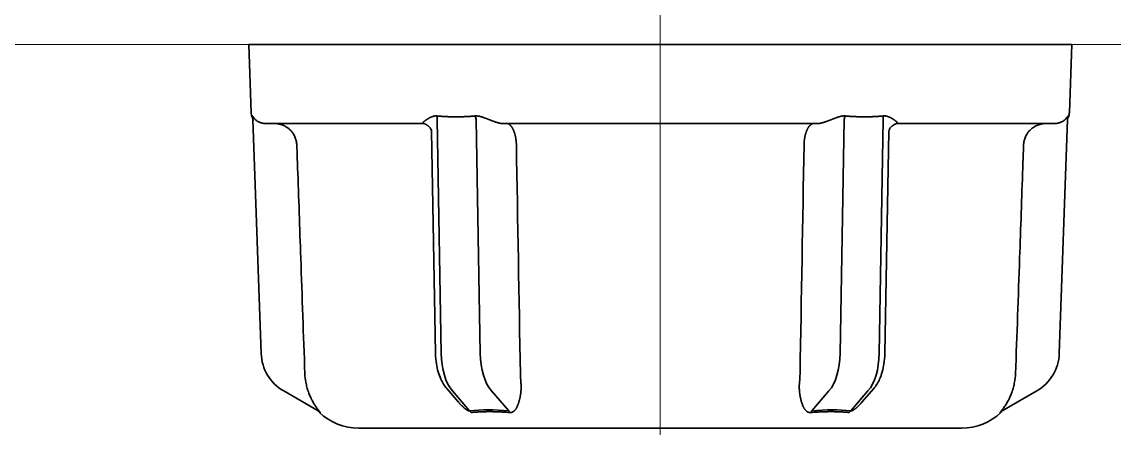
# Model space of a CAD drawing. Extents: x 6336 to 10269, y -393 to 3036.
# Drawn here: x 8663.36 to 8711.8, y 1003.83 to 1021.83 of the extents above; entities that cross this region are included whole.
import ezdxf

# ---------------------------------------------------------------- set-up
doc = ezdxf.new("R2010")
doc.units = 0
doc.header["$LTSCALE"] = 5
doc.layers.get('0').update_dxf_attribs({"linetype": 'CONTINUOUS', "lineweight": 0})
doc.layers.add('1', color=7, linetype='CONTINUOUS', true_color=0xffffff)

msp = doc.modelspace()

# ---------------------------------------------------------------- linework, layer by layer
at = {"color": 4}
for p, q in [((8691.673, 1070.826), (8691.673, 970.826)), ((8641.673, 1020.826), (8741.673, 1020.826))]:
    msp.add_line(p, q, dxfattribs=at)
at = {"layer": '1', "color": 7, "linetype": 'Continuous', "lineweight": 35}
for p, q in [((8673.423, 1020.826), (8709.923, 1020.826)), ((8673.423, 1020.826), (8673.528, 1017.809)), ((8709.818, 1017.809), (8709.923, 1020.826)), ((8673.572, 1017.62), (8673.584, 1017.656)), ((8673.614, 1017.504), (8673.976, 1007.134)), ((8681.175, 1017.326), (8674.142, 1017.326)), ((8681.958, 1007.134), (8681.777, 1017.504)), ((8683.509, 1017.504), (8683.69, 1007.134)), ((8698.706, 1017.326), (8684.639, 1017.326)), ((8699.836, 1017.504), (8699.655, 1007.134)), ((8701.387, 1007.134), (8701.568, 1017.504)), ((8709.204, 1017.326), (8702.171, 1017.326)), ((8709.732, 1017.504), (8709.37, 1007.134)), ((8709.773, 1017.62), (8709.762, 1017.656)), ((8681.537, 1016.973), (8681.708, 1007.143)), ((8701.809, 1016.973), (8701.637, 1007.143)), ((8674.975, 1005.472), (8676.505, 1004.588)), ((8682.205, 1005.577), (8682.728, 1004.974)), ((8683.223, 1004.588), (8682.458, 1005.472)), ((8684.19, 1005.472), (8684.955, 1004.588)), ((8699.156, 1005.472), (8698.391, 1004.588)), ((8700.123, 1004.588), (8700.888, 1005.472)), ((8701.141, 1005.577), (8700.618, 1004.974)), ((8708.371, 1005.472), (8706.84, 1004.588)), ((8676.58, 1004.528), (8676.527, 1004.557)), ((8706.766, 1004.528), (8706.818, 1004.557)), ((8678.293, 1003.826), (8691.673, 1003.826)), ((8691.673, 1003.826), (8705.052, 1003.826))]:
    msp.add_line(p, q, dxfattribs=at)
for centre, radius, start, end in [((8674.028, 1017.826), 0.5, 182, 204.2309), ((8709.318, 1017.826), 0.5, 335.7691, 358), ((8675.975, 1007.204), 2, 182, 240), ((8707.371, 1007.204), 2, 300, 358), ((8678.293, 1006.326), 2.5, 226.3305, 270), ((8705.052, 1006.326), 2.5, 270, 313.5839)]:
    msp.add_arc(centre, radius, start, end, dxfattribs=at)
for centre, major_axis, ratio, start_param, end_param in [((8673.117, 1017.414), (0.5, 0.017), 1, 6.264222, 6.674122), ((8682.958, 1007.204), (0, -2), 0.5, 4.747296, 5.759587), ((8684.69, 1007.204), (0, 2), 0.5, 1.605703, 2.617994), ((8676.255, 1004.155), (0.25, 0.433), 0.982349, 6.042057, 6.283185), ((8686.431, 1001.884), (-5.284, 1.525), 0.433013, 5.117554, 5.483229), ((8683.098, 1004.155), (-0.06, 0.496), 0.631469, 5.449559, 5.690691), ((8684.83, 1004.155), (0.05, 0.498), 0.350879, 5.561487, 5.802334)]:
    msp.add_ellipse(centre, major_axis=major_axis, ratio=ratio, start_param=start_param, end_param=end_param, dxfattribs=at)
at = {"layer": '1', "color": 7, "linetype": 'Continuous', "lineweight": 35, "extrusion": (0, 0, -1)}
for centre, major_axis, ratio, start_param, end_param in [((8710.229, 1017.414), (-0.5, 0.017), 1, 6.264222, 6.674122), ((8698.656, 1007.204), (0, 2), 0.5, 1.605703, 2.617994), ((8700.388, 1007.204), (0, -2), 0.5, 4.747296, 5.759587), ((8698.516, 1004.155), (-0.05, 0.498), 0.350879, 5.561487, 5.802334), ((8696.915, 1001.884), (5.284, 1.525), 0.433013, 5.117554, 5.483229), ((8700.248, 1004.155), (0.06, 0.496), 0.631469, 5.449559, 5.690691), ((8707.09, 1004.155), (-0.25, 0.433), 0.982349, 6.042057, 6.283185)]:
    msp.add_ellipse(centre, major_axis=major_axis, ratio=ratio, start_param=start_param, end_param=end_param, dxfattribs=at)
at = {"layer": '1', "color": 7, "linetype": 'Continuous', "lineweight": 35}
for points, knots in [([(8673.584, 1017.656), (8673.584, 1017.659), (8673.586, 1017.659), (8673.59, 1017.657), (8673.592, 1017.654), (8673.599, 1017.646), (8673.603, 1017.64), (8673.612, 1017.628), (8673.617, 1017.62), (8673.628, 1017.604), (8673.634, 1017.596), (8673.647, 1017.578), (8673.654, 1017.569), (8673.678, 1017.541), (8673.696, 1017.522), (8673.727, 1017.493), (8673.737, 1017.483), (8673.761, 1017.464), (8673.773, 1017.454), (8673.799, 1017.436), (8673.813, 1017.427), (8673.836, 1017.413), (8673.843, 1017.409), (8673.859, 1017.4), (8673.868, 1017.395), (8673.893, 1017.383), (8673.911, 1017.375), (8673.949, 1017.36), (8673.97, 1017.353), (8674.003, 1017.344), (8674.014, 1017.341), (8674.038, 1017.336), (8674.05, 1017.334), (8674.075, 1017.33), (8674.088, 1017.329), (8674.114, 1017.327), (8674.128, 1017.326), (8674.142, 1017.326)], [0, 0, 0, 0, 0.0625, 0.0625, 0.125, 0.125, 0.1875, 0.1875, 0.25, 0.25, 0.3125, 0.3125, 0.375, 0.375, 0.5, 0.5, 0.5625, 0.5625, 0.625, 0.625, 0.6875, 0.6875, 0.71875, 0.71875, 0.75, 0.75, 0.8125, 0.8125, 0.875, 0.875, 0.90625, 0.90625, 0.9375, 0.9375, 0.96875, 0.96875, 1, 1, 1, 1]), ([(8674.559, 1017.326), (8674.591, 1017.326), (8674.623, 1017.325), (8674.687, 1017.318), (8674.718, 1017.314), (8674.812, 1017.296), (8674.873, 1017.278), (8674.948, 1017.248), (8674.962, 1017.241), (8674.991, 1017.228), (8675.035, 1017.207), (8675.103, 1017.167), (8675.155, 1017.129), (8675.192, 1017.1), (8675.205, 1017.089), (8675.229, 1017.068), (8675.241, 1017.057), (8675.276, 1017.024), (8675.298, 1017.001), (8675.329, 1016.964), (8675.339, 1016.952), (8675.359, 1016.926), (8675.368, 1016.913), (8675.414, 1016.847), (8675.446, 1016.792), (8675.485, 1016.705), (8675.496, 1016.675), (8675.512, 1016.629), (8675.516, 1016.614), (8675.525, 1016.583), (8675.529, 1016.567), (8675.547, 1016.489), (8675.556, 1016.426), (8675.558, 1016.361)], [0, 0, 0, 0, 0.0625, 0.0625, 0.125, 0.125, 0.25, 0.25, 0.28125, 0.28125, 0.3125, 0.375, 0.4375, 0.4375, 0.46875, 0.46875, 0.5, 0.5, 0.5625, 0.5625, 0.59375, 0.59375, 0.625, 0.625, 0.75, 0.75, 0.8125, 0.8125, 0.84375, 0.84375, 0.875, 0.875, 1, 1, 1, 1]), ([(8681.175, 1017.326), (8681.174, 1017.326), (8681.172, 1017.326), (8681.169, 1017.326), (8681.166, 1017.327), (8681.164, 1017.327), (8681.162, 1017.328), (8681.159, 1017.328), (8681.158, 1017.329), (8681.156, 1017.33), (8681.154, 1017.331), (8681.153, 1017.332), (8681.152, 1017.333), (8681.151, 1017.335), (8681.15, 1017.336), (8681.15, 1017.338), (8681.15, 1017.34), (8681.15, 1017.342), (8681.15, 1017.344), (8681.15, 1017.346), (8681.151, 1017.348), (8681.152, 1017.351), (8681.153, 1017.353), (8681.154, 1017.356), (8681.156, 1017.359), (8681.158, 1017.362), (8681.16, 1017.365), (8681.163, 1017.369), (8681.167, 1017.375), (8681.174, 1017.383), (8681.182, 1017.392), (8681.192, 1017.401), (8681.202, 1017.411), (8681.214, 1017.421), (8681.226, 1017.432), (8681.241, 1017.443), (8681.256, 1017.454), (8681.267, 1017.462), (8681.272, 1017.466)], [0, 0, 0, 0, 0.014378, 0.028902, 0.043586, 0.058442, 0.073484, 0.088723, 0.104172, 0.11984, 0.13574, 0.151881, 0.168274, 0.184928, 0.201853, 0.219056, 0.236547, 0.254333, 0.272422, 0.290821, 0.309537, 0.328577, 0.347948, 0.367654, 0.387703, 0.408098, 0.428847, 0.449953, 0.497402, 0.546428, 0.597075, 0.649384, 0.703393, 0.759133, 0.816637, 0.875933, 0.937046, 1, 1, 1, 1]), ([(8681.272, 1017.466), (8681.276, 1017.469), (8681.282, 1017.473), (8681.292, 1017.48), (8681.302, 1017.487), (8681.312, 1017.494), (8681.323, 1017.501), (8681.333, 1017.508), (8681.344, 1017.515), (8681.355, 1017.522), (8681.366, 1017.529), (8681.378, 1017.536), (8681.389, 1017.542), (8681.401, 1017.549), (8681.413, 1017.556), (8681.425, 1017.562), (8681.437, 1017.569), (8681.45, 1017.575), (8681.462, 1017.582), (8681.482, 1017.592), (8681.509, 1017.604), (8681.544, 1017.619), (8681.578, 1017.631), (8681.607, 1017.64), (8681.631, 1017.646), (8681.65, 1017.65), (8681.669, 1017.654), (8681.688, 1017.656), (8681.708, 1017.658), (8681.727, 1017.659), (8681.746, 1017.659), (8681.765, 1017.658), (8681.778, 1017.657), (8681.784, 1017.656)], [0, 0, 0, 0, 0.025956, 0.051873, 0.077753, 0.103598, 0.129409, 0.155187, 0.180935, 0.206654, 0.232345, 0.258011, 0.283653, 0.309272, 0.334871, 0.36045, 0.386012, 0.411559, 0.437091, 0.462612, 0.530774, 0.596037, 0.65848, 0.718196, 0.751132, 0.783577, 0.815565, 0.847131, 0.878313, 0.90915, 0.939682, 0.969951, 1, 1, 1, 1]), ([(8681.784, 1017.656), (8681.797, 1017.655), (8681.824, 1017.653), (8681.864, 1017.649), (8681.904, 1017.646), (8681.945, 1017.643), (8681.987, 1017.64), (8682.029, 1017.637), (8682.072, 1017.634), (8682.115, 1017.632), (8682.158, 1017.63), (8682.202, 1017.628), (8682.247, 1017.626), (8682.292, 1017.625), (8682.338, 1017.624), (8682.384, 1017.622), (8682.431, 1017.622), (8682.478, 1017.621), (8682.526, 1017.62), (8682.574, 1017.62), (8682.634, 1017.62), (8682.706, 1017.62), (8682.789, 1017.621), (8682.87, 1017.623), (8682.95, 1017.625), (8683.029, 1017.627), (8683.106, 1017.631), (8683.182, 1017.634), (8683.257, 1017.639), (8683.33, 1017.644), (8683.402, 1017.65), (8683.449, 1017.654), (8683.472, 1017.656)], [0, 0, 0, 0, 0.023767, 0.047813, 0.072139, 0.096746, 0.121634, 0.146804, 0.172257, 0.197993, 0.224014, 0.25032, 0.276911, 0.303788, 0.330952, 0.358404, 0.386144, 0.414172, 0.44249, 0.471098, 0.499996, 0.549727, 0.598592, 0.646596, 0.693742, 0.740031, 0.785469, 0.830058, 0.873802, 0.916704, 0.958769, 1, 1, 1, 1]), ([(8683.472, 1017.656), (8683.476, 1017.657), (8683.483, 1017.657), (8683.493, 1017.658), (8683.504, 1017.659), (8683.515, 1017.659), (8683.526, 1017.659), (8683.537, 1017.659), (8683.548, 1017.658), (8683.559, 1017.657), (8683.57, 1017.656), (8683.581, 1017.655), (8683.593, 1017.654), (8683.604, 1017.652), (8683.616, 1017.651), (8683.627, 1017.649), (8683.639, 1017.646), (8683.651, 1017.644), (8683.672, 1017.639), (8683.704, 1017.631), (8683.747, 1017.619), (8683.792, 1017.604), (8683.833, 1017.59), (8683.869, 1017.577), (8683.901, 1017.565), (8683.933, 1017.553), (8683.964, 1017.541), (8683.996, 1017.529), (8684.028, 1017.516), (8684.061, 1017.504), (8684.093, 1017.491), (8684.126, 1017.479), (8684.147, 1017.471), (8684.158, 1017.466)], [0, 0, 0, 0, 0.015878, 0.031814, 0.047812, 0.06388, 0.080024, 0.096249, 0.112563, 0.128971, 0.145479, 0.162093, 0.178818, 0.19566, 0.212625, 0.229717, 0.246942, 0.264306, 0.281812, 0.341486, 0.403922, 0.469212, 0.537436, 0.583365, 0.629342, 0.675374, 0.721474, 0.767649, 0.81391, 0.860266, 0.906726, 0.953301, 1, 1, 1, 1]), ([(8684.158, 1017.466), (8684.164, 1017.464), (8684.175, 1017.46), (8684.192, 1017.454), (8684.209, 1017.448), (8684.225, 1017.441), (8684.241, 1017.436), (8684.257, 1017.43), (8684.273, 1017.424), (8684.288, 1017.419), (8684.303, 1017.413), (8684.318, 1017.408), (8684.333, 1017.403), (8684.347, 1017.398), (8684.361, 1017.393), (8684.375, 1017.389), (8684.388, 1017.384), (8684.402, 1017.38), (8684.415, 1017.376), (8684.427, 1017.372), (8684.442, 1017.367), (8684.459, 1017.362), (8684.478, 1017.357), (8684.496, 1017.352), (8684.513, 1017.347), (8684.529, 1017.343), (8684.545, 1017.339), (8684.559, 1017.336), (8684.573, 1017.334), (8684.586, 1017.331), (8684.598, 1017.329), (8684.61, 1017.328), (8684.621, 1017.327), (8684.63, 1017.326), (8684.636, 1017.326), (8684.639, 1017.326)], [0, 0, 0, 0, 0.033366, 0.06622, 0.098563, 0.130401, 0.161736, 0.192573, 0.222914, 0.252765, 0.282129, 0.311011, 0.339415, 0.367347, 0.394812, 0.421815, 0.448361, 0.474458, 0.50011, 0.525325, 0.550109, 0.589003, 0.62668, 0.663174, 0.698524, 0.732768, 0.765952, 0.798124, 0.829336, 0.859645, 0.889114, 0.917809, 0.945803, 0.973173, 1, 1, 1, 1]), ([(8684.848, 1017.326), (8684.852, 1017.326), (8684.861, 1017.326), (8684.875, 1017.324), (8684.888, 1017.322), (8684.902, 1017.319), (8684.915, 1017.315), (8684.928, 1017.31), (8684.941, 1017.305), (8684.953, 1017.298), (8684.966, 1017.291), (8684.978, 1017.283), (8684.99, 1017.274), (8685.002, 1017.265), (8685.013, 1017.255), (8685.025, 1017.245), (8685.036, 1017.234), (8685.047, 1017.222), (8685.057, 1017.209), (8685.068, 1017.197), (8685.078, 1017.183), (8685.088, 1017.169), (8685.098, 1017.155), (8685.107, 1017.14), (8685.116, 1017.125), (8685.125, 1017.11), (8685.134, 1017.094), (8685.142, 1017.078), (8685.15, 1017.061), (8685.158, 1017.044), (8685.166, 1017.027), (8685.174, 1017.01), (8685.181, 1016.992), (8685.188, 1016.974), (8685.194, 1016.956), (8685.201, 1016.938), (8685.207, 1016.92), (8685.213, 1016.902), (8685.219, 1016.883), (8685.224, 1016.864), (8685.23, 1016.846), (8685.235, 1016.827), (8685.239, 1016.808), (8685.244, 1016.789), (8685.248, 1016.77), (8685.252, 1016.752), (8685.256, 1016.733), (8685.26, 1016.714), (8685.264, 1016.695), (8685.267, 1016.676), (8685.27, 1016.658), (8685.273, 1016.639), (8685.275, 1016.621), (8685.278, 1016.602), (8685.28, 1016.584), (8685.282, 1016.566), (8685.284, 1016.548), (8685.286, 1016.53), (8685.288, 1016.512), (8685.289, 1016.495), (8685.291, 1016.478), (8685.292, 1016.46), (8685.293, 1016.443), (8685.294, 1016.426), (8685.294, 1016.41), (8685.295, 1016.393), (8685.295, 1016.377), (8685.296, 1016.366), (8685.296, 1016.361)], [0, 0, 0, 0, 0.019871, 0.039597, 0.059177, 0.078612, 0.097901, 0.117045, 0.136044, 0.154897, 0.173605, 0.192167, 0.210585, 0.228856, 0.246983, 0.264964, 0.2828, 0.30049, 0.318036, 0.335436, 0.35269, 0.3698, 0.386764, 0.403583, 0.420257, 0.436785, 0.453169, 0.469407, 0.4855, 0.501447, 0.51725, 0.532907, 0.54842, 0.563787, 0.579009, 0.594086, 0.609018, 0.623804, 0.638446, 0.652943, 0.667294, 0.681501, 0.695562, 0.709479, 0.72325, 0.736876, 0.750358, 0.763694, 0.776886, 0.789932, 0.802834, 0.815591, 0.828202, 0.840669, 0.852991, 0.865168, 0.8772, 0.889088, 0.90083, 0.912428, 0.923881, 0.93519, 0.946353, 0.957372, 0.968246, 0.978975, 0.98956, 1, 1, 1, 1]), ([(8698.498, 1017.326), (8698.493, 1017.326), (8698.484, 1017.326), (8698.471, 1017.324), (8698.457, 1017.322), (8698.444, 1017.319), (8698.431, 1017.315), (8698.418, 1017.31), (8698.405, 1017.305), (8698.393, 1017.298), (8698.38, 1017.291), (8698.368, 1017.283), (8698.356, 1017.274), (8698.344, 1017.265), (8698.333, 1017.255), (8698.321, 1017.245), (8698.31, 1017.234), (8698.299, 1017.222), (8698.288, 1017.209), (8698.278, 1017.197), (8698.268, 1017.183), (8698.258, 1017.169), (8698.248, 1017.155), (8698.239, 1017.14), (8698.23, 1017.125), (8698.221, 1017.11), (8698.212, 1017.094), (8698.203, 1017.078), (8698.195, 1017.061), (8698.187, 1017.044), (8698.18, 1017.027), (8698.172, 1017.01), (8698.165, 1016.992), (8698.158, 1016.974), (8698.151, 1016.956), (8698.145, 1016.938), (8698.139, 1016.92), (8698.133, 1016.902), (8698.127, 1016.883), (8698.122, 1016.864), (8698.116, 1016.846), (8698.111, 1016.827), (8698.106, 1016.808), (8698.102, 1016.789), (8698.098, 1016.77), (8698.093, 1016.752), (8698.089, 1016.733), (8698.086, 1016.714), (8698.082, 1016.695), (8698.079, 1016.676), (8698.076, 1016.658), (8698.073, 1016.639), (8698.07, 1016.621), (8698.068, 1016.602), (8698.065, 1016.584), (8698.063, 1016.566), (8698.061, 1016.548), (8698.06, 1016.53), (8698.058, 1016.512), (8698.056, 1016.495), (8698.055, 1016.478), (8698.054, 1016.46), (8698.053, 1016.443), (8698.052, 1016.426), (8698.051, 1016.41), (8698.051, 1016.393), (8698.05, 1016.377), (8698.05, 1016.366), (8698.05, 1016.361)], [0, 0, 0, 0, 0.019871, 0.039597, 0.059177, 0.078612, 0.097901, 0.117045, 0.136044, 0.154897, 0.173605, 0.192167, 0.210585, 0.228856, 0.246983, 0.264964, 0.2828, 0.30049, 0.318036, 0.335436, 0.35269, 0.3698, 0.386764, 0.403583, 0.420257, 0.436785, 0.453169, 0.469407, 0.4855, 0.501447, 0.51725, 0.532907, 0.54842, 0.563787, 0.579009, 0.594086, 0.609018, 0.623804, 0.638446, 0.652943, 0.667294, 0.681501, 0.695562, 0.709479, 0.72325, 0.736876, 0.750358, 0.763694, 0.776886, 0.789932, 0.802834, 0.815591, 0.828202, 0.840669, 0.852991, 0.865168, 0.8772, 0.889088, 0.90083, 0.912428, 0.923881, 0.93519, 0.946353, 0.957372, 0.968246, 0.978975, 0.98956, 1, 1, 1, 1]), ([(8699.187, 1017.466), (8699.182, 1017.464), (8699.17, 1017.46), (8699.153, 1017.454), (8699.137, 1017.448), (8699.12, 1017.441), (8699.104, 1017.436), (8699.089, 1017.43), (8699.073, 1017.424), (8699.058, 1017.419), (8699.042, 1017.413), (8699.028, 1017.408), (8699.013, 1017.403), (8698.999, 1017.398), (8698.985, 1017.393), (8698.971, 1017.389), (8698.957, 1017.384), (8698.944, 1017.38), (8698.931, 1017.376), (8698.918, 1017.372), (8698.904, 1017.367), (8698.887, 1017.362), (8698.868, 1017.357), (8698.85, 1017.352), (8698.833, 1017.347), (8698.817, 1017.343), (8698.801, 1017.339), (8698.787, 1017.336), (8698.773, 1017.334), (8698.76, 1017.331), (8698.747, 1017.329), (8698.736, 1017.328), (8698.725, 1017.327), (8698.715, 1017.326), (8698.709, 1017.326), (8698.706, 1017.326)], [0, 0, 0, 0, 0.033366, 0.06622, 0.098563, 0.130401, 0.161736, 0.192573, 0.222914, 0.252765, 0.282129, 0.311011, 0.339415, 0.367347, 0.394812, 0.421815, 0.448361, 0.474458, 0.50011, 0.525325, 0.550109, 0.589003, 0.62668, 0.663174, 0.698524, 0.732768, 0.765952, 0.798124, 0.829336, 0.859645, 0.889114, 0.917809, 0.945803, 0.973173, 1, 1, 1, 1]), ([(8699.873, 1017.656), (8699.87, 1017.657), (8699.863, 1017.657), (8699.852, 1017.658), (8699.842, 1017.659), (8699.831, 1017.659), (8699.82, 1017.659), (8699.809, 1017.659), (8699.798, 1017.658), (8699.787, 1017.657), (8699.776, 1017.656), (8699.765, 1017.655), (8699.753, 1017.654), (8699.742, 1017.652), (8699.73, 1017.651), (8699.719, 1017.649), (8699.707, 1017.646), (8699.695, 1017.644), (8699.673, 1017.639), (8699.642, 1017.631), (8699.599, 1017.619), (8699.554, 1017.604), (8699.513, 1017.59), (8699.477, 1017.577), (8699.445, 1017.565), (8699.413, 1017.553), (8699.381, 1017.541), (8699.349, 1017.529), (8699.317, 1017.516), (8699.285, 1017.504), (8699.253, 1017.491), (8699.22, 1017.479), (8699.198, 1017.471), (8699.187, 1017.466)], [0, 0, 0, 0, 0.015878, 0.031814, 0.047812, 0.06388, 0.080024, 0.096249, 0.112563, 0.128971, 0.145479, 0.162093, 0.178818, 0.19566, 0.212625, 0.229717, 0.246942, 0.264306, 0.281812, 0.341486, 0.403922, 0.469212, 0.537436, 0.583365, 0.629342, 0.675374, 0.721474, 0.767649, 0.81391, 0.860266, 0.906726, 0.953301, 1, 1, 1, 1]), ([(8701.562, 1017.656), (8701.548, 1017.655), (8701.522, 1017.653), (8701.482, 1017.649), (8701.441, 1017.646), (8701.4, 1017.643), (8701.359, 1017.64), (8701.317, 1017.637), (8701.274, 1017.634), (8701.231, 1017.632), (8701.187, 1017.63), (8701.143, 1017.628), (8701.099, 1017.626), (8701.054, 1017.625), (8701.008, 1017.624), (8700.962, 1017.622), (8700.915, 1017.622), (8700.868, 1017.621), (8700.82, 1017.62), (8700.772, 1017.62), (8700.711, 1017.62), (8700.64, 1017.62), (8700.557, 1017.621), (8700.475, 1017.623), (8700.395, 1017.625), (8700.317, 1017.627), (8700.239, 1017.631), (8700.163, 1017.634), (8700.089, 1017.639), (8700.016, 1017.644), (8699.944, 1017.65), (8699.897, 1017.654), (8699.873, 1017.656)], [0, 0, 0, 0, 0.023767, 0.047813, 0.072139, 0.096746, 0.121634, 0.146804, 0.172257, 0.197993, 0.224014, 0.25032, 0.276911, 0.303788, 0.330952, 0.358404, 0.386144, 0.414172, 0.44249, 0.471098, 0.499996, 0.549727, 0.598592, 0.646596, 0.693742, 0.740031, 0.785469, 0.830058, 0.873802, 0.916704, 0.958769, 1, 1, 1, 1]), ([(8702.073, 1017.466), (8702.07, 1017.469), (8702.064, 1017.473), (8702.054, 1017.48), (8702.044, 1017.487), (8702.034, 1017.494), (8702.023, 1017.501), (8702.012, 1017.508), (8702.002, 1017.515), (8701.991, 1017.522), (8701.979, 1017.529), (8701.968, 1017.536), (8701.956, 1017.542), (8701.945, 1017.549), (8701.933, 1017.556), (8701.921, 1017.562), (8701.908, 1017.569), (8701.896, 1017.575), (8701.884, 1017.582), (8701.864, 1017.592), (8701.837, 1017.604), (8701.802, 1017.619), (8701.768, 1017.631), (8701.739, 1017.64), (8701.715, 1017.646), (8701.696, 1017.65), (8701.676, 1017.654), (8701.657, 1017.656), (8701.638, 1017.658), (8701.619, 1017.659), (8701.6, 1017.659), (8701.581, 1017.658), (8701.568, 1017.657), (8701.562, 1017.656)], [0, 0, 0, 0, 0.025956, 0.051873, 0.077753, 0.103598, 0.129409, 0.155187, 0.180935, 0.206654, 0.232345, 0.258011, 0.283653, 0.309272, 0.334871, 0.36045, 0.386012, 0.411559, 0.437091, 0.462612, 0.530774, 0.596037, 0.65848, 0.718196, 0.751132, 0.783577, 0.815565, 0.847131, 0.878313, 0.90915, 0.939682, 0.969951, 1, 1, 1, 1]), ([(8702.171, 1017.326), (8702.172, 1017.326), (8702.174, 1017.326), (8702.177, 1017.326), (8702.179, 1017.327), (8702.182, 1017.327), (8702.184, 1017.328), (8702.186, 1017.328), (8702.188, 1017.329), (8702.19, 1017.33), (8702.191, 1017.331), (8702.193, 1017.332), (8702.194, 1017.333), (8702.195, 1017.335), (8702.195, 1017.336), (8702.196, 1017.338), (8702.196, 1017.34), (8702.196, 1017.342), (8702.196, 1017.344), (8702.195, 1017.346), (8702.195, 1017.348), (8702.194, 1017.351), (8702.193, 1017.353), (8702.192, 1017.356), (8702.19, 1017.359), (8702.188, 1017.362), (8702.186, 1017.365), (8702.183, 1017.369), (8702.178, 1017.375), (8702.171, 1017.383), (8702.163, 1017.392), (8702.154, 1017.401), (8702.144, 1017.411), (8702.132, 1017.421), (8702.119, 1017.432), (8702.105, 1017.443), (8702.09, 1017.454), (8702.079, 1017.462), (8702.073, 1017.466)], [0, 0, 0, 0, 0.014378, 0.028902, 0.043586, 0.058442, 0.073484, 0.088723, 0.104172, 0.11984, 0.13574, 0.151881, 0.168274, 0.184928, 0.201853, 0.219056, 0.236547, 0.254333, 0.272422, 0.290821, 0.309537, 0.328577, 0.347948, 0.367654, 0.387703, 0.408098, 0.428847, 0.449953, 0.497402, 0.546428, 0.597075, 0.649384, 0.703393, 0.759133, 0.816637, 0.875933, 0.937046, 1, 1, 1, 1]), ([(8708.787, 1017.326), (8708.755, 1017.326), (8708.723, 1017.325), (8708.659, 1017.318), (8708.627, 1017.314), (8708.534, 1017.296), (8708.473, 1017.278), (8708.398, 1017.248), (8708.383, 1017.241), (8708.354, 1017.228), (8708.311, 1017.207), (8708.243, 1017.167), (8708.191, 1017.129), (8708.153, 1017.1), (8708.141, 1017.089), (8708.117, 1017.068), (8708.105, 1017.057), (8708.07, 1017.024), (8708.048, 1017.001), (8708.017, 1016.964), (8708.007, 1016.952), (8707.987, 1016.926), (8707.977, 1016.913), (8707.931, 1016.847), (8707.9, 1016.792), (8707.861, 1016.705), (8707.849, 1016.675), (8707.834, 1016.629), (8707.829, 1016.614), (8707.821, 1016.583), (8707.817, 1016.567), (8707.799, 1016.489), (8707.79, 1016.426), (8707.788, 1016.361)], [0, 0, 0, 0, 0.0625, 0.0625, 0.125, 0.125, 0.25, 0.25, 0.28125, 0.28125, 0.3125, 0.375, 0.4375, 0.4375, 0.46875, 0.46875, 0.5, 0.5, 0.5625, 0.5625, 0.59375, 0.59375, 0.625, 0.625, 0.75, 0.75, 0.8125, 0.8125, 0.84375, 0.84375, 0.875, 0.875, 1, 1, 1, 1]), ([(8709.762, 1017.656), (8709.761, 1017.659), (8709.76, 1017.659), (8709.756, 1017.657), (8709.753, 1017.654), (8709.747, 1017.646), (8709.743, 1017.64), (8709.734, 1017.628), (8709.729, 1017.62), (8709.718, 1017.604), (8709.712, 1017.596), (8709.699, 1017.578), (8709.691, 1017.569), (8709.668, 1017.541), (8709.65, 1017.522), (8709.619, 1017.493), (8709.608, 1017.483), (8709.585, 1017.464), (8709.573, 1017.454), (8709.546, 1017.436), (8709.532, 1017.427), (8709.51, 1017.413), (8709.502, 1017.409), (8709.487, 1017.4), (8709.478, 1017.395), (8709.453, 1017.383), (8709.435, 1017.375), (8709.396, 1017.36), (8709.376, 1017.353), (8709.343, 1017.344), (8709.331, 1017.341), (8709.308, 1017.336), (8709.296, 1017.334), (8709.271, 1017.33), (8709.258, 1017.329), (8709.231, 1017.327), (8709.218, 1017.326), (8709.204, 1017.326)], [0, 0, 0, 0, 0.0625, 0.0625, 0.125, 0.125, 0.1875, 0.1875, 0.25, 0.25, 0.3125, 0.3125, 0.375, 0.375, 0.5, 0.5, 0.5625, 0.5625, 0.625, 0.625, 0.6875, 0.6875, 0.71875, 0.71875, 0.75, 0.75, 0.8125, 0.8125, 0.875, 0.875, 0.90625, 0.90625, 0.9375, 0.9375, 0.96875, 0.96875, 1, 1, 1, 1]), ([(8681.397, 1017.198), (8681.41, 1017.19), (8681.458, 1017.156), (8681.508, 1017.073), (8681.531, 1017.006), (8681.537, 1016.973)], [0, 0, 0, 0, 0.144977, 0.591786, 1, 1, 1, 1]), ([(8701.949, 1017.198), (8701.936, 1017.19), (8701.888, 1017.156), (8701.838, 1017.073), (8701.815, 1017.006), (8701.809, 1016.973)], [0, 0, 0, 0, 0.144977, 0.591786, 1, 1, 1, 1]), ([(8675.558, 1016.361), (8675.57, 1016.028), (8675.581, 1015.695), (8675.64, 1014.029), (8675.687, 1012.697), (8675.794, 1009.656), (8675.854, 1007.947), (8675.914, 1006.239)], [0, 0, 0, 0, 0.098732, 0.098732, 0.493661, 0.493661, 1, 1, 1, 1]), ([(8707.788, 1016.361), (8707.776, 1016.028), (8707.764, 1015.695), (8707.706, 1014.029), (8707.659, 1012.697), (8707.552, 1009.656), (8707.492, 1007.947), (8707.432, 1006.239)], [0, 0, 0, 0, 0.098732, 0.098732, 0.493661, 0.493661, 1, 1, 1, 1]), ([(8681.708, 1007.143), (8681.711, 1006.979), (8681.746, 1006.579), (8681.903, 1006.018), (8682.101, 1005.703), (8682.205, 1005.577)], [0, 0, 0, 0, 0.264117, 0.673855, 1, 1, 1, 1]), ([(8701.637, 1007.143), (8701.634, 1006.979), (8701.599, 1006.579), (8701.443, 1006.018), (8701.245, 1005.703), (8701.141, 1005.577)], [0, 0, 0, 0, 0.264117, 0.673855, 1, 1, 1, 1]), ([(8675.957, 1005.857), (8675.971, 1005.784), (8675.988, 1005.711), (8676.016, 1005.605), (8676.026, 1005.57), (8676.042, 1005.517), (8676.048, 1005.5), (8676.059, 1005.466), (8676.065, 1005.449), (8676.094, 1005.365), (8676.119, 1005.3), (8676.173, 1005.176), (8676.202, 1005.116), (8676.248, 1005.029), (8676.263, 1005), (8676.295, 1004.945), (8676.311, 1004.918), (8676.344, 1004.866), (8676.36, 1004.84), (8676.394, 1004.791), (8676.41, 1004.767), (8676.444, 1004.721), (8676.461, 1004.698), (8676.485, 1004.666), (8676.494, 1004.656), (8676.51, 1004.636), (8676.518, 1004.626), (8676.533, 1004.607), (8676.541, 1004.598), (8676.555, 1004.58), (8676.562, 1004.572), (8676.574, 1004.557), (8676.58, 1004.55), (8676.59, 1004.537), (8676.595, 1004.532), (8676.598, 1004.528)], [0, 0, 0, 0, 0.125, 0.125, 0.1875, 0.1875, 0.21875, 0.21875, 0.25, 0.25, 0.375, 0.375, 0.5, 0.5, 0.5625, 0.5625, 0.625, 0.625, 0.6875, 0.6875, 0.75, 0.75, 0.8125, 0.8125, 0.84375, 0.84375, 0.875, 0.875, 0.90625, 0.90625, 0.9375, 0.9375, 0.96875, 0.96875, 1, 1, 1, 1]), ([(8685.495, 1005.857), (8685.495, 1005.852), (8685.497, 1005.84), (8685.498, 1005.823), (8685.499, 1005.806), (8685.501, 1005.789), (8685.502, 1005.772), (8685.503, 1005.755), (8685.503, 1005.737), (8685.504, 1005.72), (8685.505, 1005.703), (8685.505, 1005.686), (8685.505, 1005.669), (8685.505, 1005.652), (8685.505, 1005.634), (8685.505, 1005.617), (8685.505, 1005.6), (8685.504, 1005.583), (8685.504, 1005.566), (8685.503, 1005.549), (8685.502, 1005.531), (8685.501, 1005.514), (8685.5, 1005.497), (8685.499, 1005.48), (8685.497, 1005.463), (8685.496, 1005.446), (8685.494, 1005.429), (8685.492, 1005.411), (8685.49, 1005.394), (8685.488, 1005.377), (8685.486, 1005.36), (8685.484, 1005.343), (8685.481, 1005.326), (8685.479, 1005.309), (8685.476, 1005.292), (8685.473, 1005.275), (8685.47, 1005.258), (8685.467, 1005.241), (8685.464, 1005.225), (8685.461, 1005.208), (8685.457, 1005.191), (8685.454, 1005.174), (8685.45, 1005.157), (8685.446, 1005.141), (8685.442, 1005.124), (8685.438, 1005.107), (8685.434, 1005.091), (8685.426, 1005.061), (8685.415, 1005.02), (8685.4, 1004.968), (8685.385, 1004.92), (8685.369, 1004.874), (8685.352, 1004.832), (8685.336, 1004.792), (8685.318, 1004.754), (8685.298, 1004.718), (8685.277, 1004.684), (8685.255, 1004.653), (8685.235, 1004.629), (8685.219, 1004.612), (8685.208, 1004.6), (8685.197, 1004.589), (8685.186, 1004.58), (8685.174, 1004.57), (8685.163, 1004.562), (8685.152, 1004.554), (8685.141, 1004.548), (8685.129, 1004.542), (8685.118, 1004.536), (8685.107, 1004.532), (8685.099, 1004.529), (8685.095, 1004.528)], [0, 0, 0, 0, 0.009756, 0.019532, 0.029328, 0.039147, 0.04899, 0.058857, 0.068751, 0.078673, 0.088624, 0.098605, 0.108618, 0.118664, 0.128744, 0.138859, 0.149011, 0.159201, 0.16943, 0.179699, 0.19001, 0.200363, 0.21076, 0.221202, 0.231689, 0.242224, 0.252806, 0.263438, 0.274119, 0.284852, 0.295637, 0.306475, 0.317366, 0.328313, 0.339315, 0.350374, 0.36149, 0.372665, 0.383899, 0.395192, 0.406547, 0.417963, 0.429441, 0.440983, 0.452588, 0.464257, 0.475992, 0.487792, 0.527433, 0.565751, 0.602765, 0.638498, 0.672973, 0.706218, 0.738263, 0.771627, 0.80405, 0.835594, 0.866327, 0.880145, 0.893441, 0.906222, 0.918496, 0.930275, 0.941569, 0.952391, 0.962755, 0.972678, 0.982179, 0.991278, 1, 1, 1, 1]), ([(8697.851, 1005.857), (8697.85, 1005.852), (8697.849, 1005.84), (8697.848, 1005.823), (8697.846, 1005.806), (8697.845, 1005.789), (8697.844, 1005.772), (8697.843, 1005.755), (8697.842, 1005.737), (8697.842, 1005.72), (8697.841, 1005.703), (8697.841, 1005.686), (8697.841, 1005.669), (8697.841, 1005.652), (8697.841, 1005.634), (8697.841, 1005.617), (8697.841, 1005.6), (8697.842, 1005.583), (8697.842, 1005.566), (8697.843, 1005.549), (8697.844, 1005.531), (8697.845, 1005.514), (8697.846, 1005.497), (8697.847, 1005.48), (8697.849, 1005.463), (8697.85, 1005.446), (8697.852, 1005.429), (8697.854, 1005.411), (8697.855, 1005.394), (8697.858, 1005.377), (8697.86, 1005.36), (8697.862, 1005.343), (8697.864, 1005.326), (8697.867, 1005.309), (8697.87, 1005.292), (8697.873, 1005.275), (8697.875, 1005.258), (8697.879, 1005.241), (8697.882, 1005.225), (8697.885, 1005.208), (8697.889, 1005.191), (8697.892, 1005.174), (8697.896, 1005.157), (8697.9, 1005.141), (8697.903, 1005.124), (8697.908, 1005.107), (8697.912, 1005.091), (8697.919, 1005.061), (8697.931, 1005.02), (8697.946, 1004.968), (8697.961, 1004.92), (8697.977, 1004.874), (8697.993, 1004.832), (8698.01, 1004.792), (8698.028, 1004.754), (8698.048, 1004.718), (8698.069, 1004.684), (8698.091, 1004.653), (8698.111, 1004.629), (8698.126, 1004.612), (8698.138, 1004.6), (8698.149, 1004.589), (8698.16, 1004.58), (8698.171, 1004.57), (8698.183, 1004.562), (8698.194, 1004.554), (8698.205, 1004.548), (8698.216, 1004.542), (8698.228, 1004.536), (8698.239, 1004.532), (8698.247, 1004.529), (8698.251, 1004.528)], [0, 0, 0, 0, 0.009756, 0.019532, 0.029328, 0.039147, 0.04899, 0.058857, 0.068751, 0.078673, 0.088624, 0.098605, 0.108618, 0.118664, 0.128744, 0.138859, 0.149011, 0.159201, 0.16943, 0.179699, 0.19001, 0.200363, 0.21076, 0.221202, 0.231689, 0.242224, 0.252806, 0.263438, 0.274119, 0.284852, 0.295637, 0.306475, 0.317366, 0.328313, 0.339315, 0.350374, 0.36149, 0.372665, 0.383899, 0.395192, 0.406547, 0.417963, 0.429441, 0.440983, 0.452588, 0.464257, 0.475992, 0.487792, 0.527433, 0.565751, 0.602765, 0.638498, 0.672973, 0.706218, 0.738263, 0.771627, 0.80405, 0.835594, 0.866327, 0.880145, 0.893441, 0.906222, 0.918496, 0.930275, 0.941569, 0.952391, 0.962755, 0.972678, 0.982179, 0.991278, 1, 1, 1, 1]), ([(8707.389, 1005.857), (8707.374, 1005.784), (8707.358, 1005.711), (8707.329, 1005.605), (8707.319, 1005.57), (8707.303, 1005.517), (8707.298, 1005.5), (8707.287, 1005.466), (8707.281, 1005.449), (8707.252, 1005.365), (8707.226, 1005.3), (8707.172, 1005.176), (8707.144, 1005.116), (8707.098, 1005.029), (8707.082, 1005), (8707.051, 1004.945), (8707.034, 1004.918), (8707.002, 1004.866), (8706.985, 1004.84), (8706.952, 1004.791), (8706.935, 1004.767), (8706.902, 1004.721), (8706.885, 1004.698), (8706.86, 1004.666), (8706.852, 1004.656), (8706.836, 1004.636), (8706.828, 1004.626), (8706.813, 1004.607), (8706.805, 1004.598), (8706.791, 1004.58), (8706.784, 1004.572), (8706.771, 1004.557), (8706.766, 1004.55), (8706.756, 1004.537), (8706.751, 1004.532), (8706.748, 1004.528)], [0, 0, 0, 0, 0.125, 0.125, 0.1875, 0.1875, 0.21875, 0.21875, 0.25, 0.25, 0.375, 0.375, 0.5, 0.5, 0.5625, 0.5625, 0.625, 0.625, 0.6875, 0.6875, 0.75, 0.75, 0.8125, 0.8125, 0.84375, 0.84375, 0.875, 0.875, 0.90625, 0.90625, 0.9375, 0.9375, 0.96875, 0.96875, 1, 1, 1, 1]), ([(8682.727, 1004.975), (8682.735, 1004.965), (8682.754, 1004.943), (8682.788, 1004.906), (8682.826, 1004.866), (8682.864, 1004.827), (8682.898, 1004.794), (8682.928, 1004.766), (8682.954, 1004.742), (8682.978, 1004.722), (8683, 1004.703), (8683.022, 1004.686), (8683.044, 1004.669), (8683.064, 1004.654), (8683.08, 1004.644), (8683.09, 1004.636), (8683.096, 1004.633), (8683.102, 1004.629), (8683.108, 1004.625), (8683.114, 1004.622), (8683.119, 1004.618), (8683.125, 1004.615), (8683.13, 1004.612), (8683.135, 1004.61), (8683.141, 1004.607), (8683.146, 1004.604), (8683.151, 1004.602), (8683.155, 1004.6), (8683.16, 1004.598), (8683.165, 1004.596), (8683.169, 1004.594), (8683.174, 1004.593), (8683.178, 1004.592), (8683.182, 1004.59), (8683.186, 1004.589), (8683.19, 1004.588), (8683.194, 1004.588), (8683.198, 1004.587), (8683.201, 1004.587), (8683.205, 1004.586), (8683.208, 1004.586), (8683.211, 1004.586), (8683.214, 1004.587), (8683.217, 1004.587), (8683.22, 1004.587), (8683.222, 1004.588), (8683.223, 1004.588)], [0, 0, 0, 0, 0.058733, 0.141346, 0.237466, 0.323668, 0.399963, 0.466367, 0.51678, 0.564767, 0.610342, 0.653522, 0.694326, 0.732778, 0.768904, 0.779883, 0.790551, 0.800912, 0.810968, 0.820725, 0.830188, 0.839361, 0.848251, 0.856863, 0.865204, 0.873282, 0.881106, 0.888684, 0.896026, 0.903144, 0.91005, 0.916756, 0.923279, 0.929632, 0.935834, 0.941904, 0.947859, 0.953722, 0.959514, 0.965257, 0.970975, 0.976691, 0.982429, 0.988211, 0.994061, 1, 1, 1, 1]), ([(8700.619, 1004.975), (8700.611, 1004.965), (8700.591, 1004.943), (8700.558, 1004.906), (8700.52, 1004.866), (8700.482, 1004.827), (8700.448, 1004.794), (8700.418, 1004.766), (8700.391, 1004.742), (8700.368, 1004.722), (8700.345, 1004.703), (8700.323, 1004.686), (8700.302, 1004.669), (8700.282, 1004.654), (8700.266, 1004.644), (8700.255, 1004.636), (8700.249, 1004.633), (8700.244, 1004.629), (8700.238, 1004.625), (8700.232, 1004.622), (8700.226, 1004.618), (8700.221, 1004.615), (8700.216, 1004.612), (8700.21, 1004.61), (8700.205, 1004.607), (8700.2, 1004.604), (8700.195, 1004.602), (8700.19, 1004.6), (8700.186, 1004.598), (8700.181, 1004.596), (8700.177, 1004.594), (8700.172, 1004.593), (8700.168, 1004.592), (8700.164, 1004.59), (8700.16, 1004.589), (8700.156, 1004.588), (8700.152, 1004.588), (8700.148, 1004.587), (8700.145, 1004.587), (8700.141, 1004.586), (8700.138, 1004.586), (8700.134, 1004.586), (8700.131, 1004.587), (8700.128, 1004.587), (8700.125, 1004.587), (8700.124, 1004.588), (8700.123, 1004.588)], [0, 0, 0, 0, 0.058733, 0.141346, 0.237466, 0.323668, 0.399963, 0.466367, 0.51678, 0.564767, 0.610342, 0.653522, 0.694326, 0.732778, 0.768904, 0.779883, 0.790551, 0.800912, 0.810968, 0.820725, 0.830188, 0.839361, 0.848251, 0.856863, 0.865204, 0.873282, 0.881106, 0.888684, 0.896026, 0.903144, 0.91005, 0.916756, 0.923279, 0.929632, 0.935834, 0.941904, 0.947859, 0.953722, 0.959514, 0.965257, 0.970975, 0.976691, 0.982429, 0.988211, 0.994061, 1, 1, 1, 1]), ([(8676.597, 1004.528), (8676.598, 1004.527), (8676.599, 1004.526), (8676.6, 1004.524), (8676.602, 1004.522), (8676.603, 1004.52), (8676.603, 1004.519), (8676.604, 1004.518), (8676.604, 1004.517), (8676.604, 1004.516), (8676.604, 1004.516), (8676.604, 1004.516), (8676.603, 1004.516), (8676.602, 1004.516), (8676.601, 1004.516), (8676.6, 1004.517), (8676.6, 1004.517)], [0, 0, 0, 0, 0.075461, 0.150017, 0.223732, 0.296675, 0.368917, 0.440529, 0.511586, 0.582165, 0.652342, 0.722196, 0.791808, 0.861259, 0.930629, 1, 1, 1, 1]), ([(8684.847, 1004.528), (8684.836, 1004.529), (8684.814, 1004.53), (8684.78, 1004.533), (8684.747, 1004.535), (8684.714, 1004.537), (8684.681, 1004.539), (8684.648, 1004.541), (8684.615, 1004.543), (8684.582, 1004.544), (8684.549, 1004.546), (8684.517, 1004.547), (8684.484, 1004.549), (8684.452, 1004.55), (8684.419, 1004.551), (8684.387, 1004.552), (8684.355, 1004.553), (8684.322, 1004.554), (8684.29, 1004.555), (8684.258, 1004.555), (8684.227, 1004.556), (8684.195, 1004.556), (8684.163, 1004.556), (8684.132, 1004.557), (8684.1, 1004.557), (8684.069, 1004.557), (8684.038, 1004.556), (8684.006, 1004.556), (8683.975, 1004.556), (8683.944, 1004.555), (8683.913, 1004.555), (8683.883, 1004.554), (8683.852, 1004.553), (8683.821, 1004.552), (8683.791, 1004.551), (8683.761, 1004.55), (8683.73, 1004.549), (8683.7, 1004.547), (8683.67, 1004.546), (8683.64, 1004.544), (8683.611, 1004.543), (8683.581, 1004.541), (8683.551, 1004.539), (8683.522, 1004.537), (8683.493, 1004.535), (8683.463, 1004.533), (8683.434, 1004.53), (8683.415, 1004.529), (8683.405, 1004.528)], [0, 0, 0, 0, 0.021779, 0.043552, 0.06532, 0.087084, 0.108843, 0.130598, 0.152348, 0.174095, 0.195838, 0.217578, 0.239315, 0.261049, 0.28278, 0.304509, 0.326236, 0.34796, 0.369683, 0.391405, 0.413126, 0.434845, 0.456564, 0.478282, 0.5, 0.521718, 0.543436, 0.565155, 0.586874, 0.608595, 0.630317, 0.65204, 0.673764, 0.695491, 0.71722, 0.738951, 0.760685, 0.782422, 0.804162, 0.825905, 0.847652, 0.869402, 0.891157, 0.912916, 0.93468, 0.956448, 0.978221, 1, 1, 1, 1]), ([(8685.095, 1004.528), (8685.093, 1004.527), (8685.088, 1004.526), (8685.08, 1004.524), (8685.072, 1004.522), (8685.065, 1004.52), (8685.057, 1004.519), (8685.049, 1004.518), (8685.041, 1004.517), (8685.033, 1004.516), (8685.025, 1004.516), (8685.017, 1004.516), (8685.008, 1004.516), (8685, 1004.516), (8684.992, 1004.516), (8684.986, 1004.517), (8684.983, 1004.517)], [0, 0, 0, 0, 0.075484, 0.15006, 0.223791, 0.296748, 0.368999, 0.440618, 0.511677, 0.582255, 0.652426, 0.722272, 0.791871, 0.861305, 0.930654, 1, 1, 1, 1]), ([(8698.251, 1004.528), (8698.253, 1004.527), (8698.258, 1004.526), (8698.266, 1004.524), (8698.273, 1004.522), (8698.281, 1004.52), (8698.289, 1004.519), (8698.297, 1004.518), (8698.305, 1004.517), (8698.313, 1004.516), (8698.321, 1004.516), (8698.329, 1004.516), (8698.338, 1004.516), (8698.346, 1004.516), (8698.354, 1004.516), (8698.36, 1004.517), (8698.363, 1004.517)], [0, 0, 0, 0, 0.075484, 0.15006, 0.223791, 0.296748, 0.368999, 0.440618, 0.511677, 0.582255, 0.652426, 0.722272, 0.791871, 0.861305, 0.930654, 1, 1, 1, 1]), ([(8698.499, 1004.528), (8698.51, 1004.529), (8698.532, 1004.53), (8698.565, 1004.533), (8698.599, 1004.535), (8698.632, 1004.537), (8698.665, 1004.539), (8698.698, 1004.541), (8698.731, 1004.543), (8698.764, 1004.544), (8698.796, 1004.546), (8698.829, 1004.547), (8698.862, 1004.549), (8698.894, 1004.55), (8698.927, 1004.551), (8698.959, 1004.552), (8698.991, 1004.553), (8699.023, 1004.554), (8699.055, 1004.555), (8699.087, 1004.555), (8699.119, 1004.556), (8699.151, 1004.556), (8699.183, 1004.556), (8699.214, 1004.557), (8699.246, 1004.557), (8699.277, 1004.557), (8699.308, 1004.556), (8699.339, 1004.556), (8699.371, 1004.556), (8699.401, 1004.555), (8699.432, 1004.555), (8699.463, 1004.554), (8699.494, 1004.553), (8699.524, 1004.552), (8699.555, 1004.551), (8699.585, 1004.55), (8699.615, 1004.549), (8699.645, 1004.547), (8699.675, 1004.546), (8699.705, 1004.544), (8699.735, 1004.543), (8699.765, 1004.541), (8699.794, 1004.539), (8699.824, 1004.537), (8699.853, 1004.535), (8699.882, 1004.533), (8699.911, 1004.53), (8699.931, 1004.529), (8699.94, 1004.528)], [0, 0, 0, 0, 0.021779, 0.043552, 0.06532, 0.087084, 0.108843, 0.130598, 0.152348, 0.174095, 0.195838, 0.217578, 0.239315, 0.261049, 0.28278, 0.304509, 0.326236, 0.34796, 0.369683, 0.391405, 0.413126, 0.434845, 0.456564, 0.478282, 0.5, 0.521718, 0.543436, 0.565155, 0.586874, 0.608595, 0.630317, 0.65204, 0.673764, 0.695491, 0.71722, 0.738951, 0.760685, 0.782422, 0.804162, 0.825905, 0.847652, 0.869402, 0.891157, 0.912916, 0.93468, 0.956448, 0.978221, 1, 1, 1, 1]), ([(8706.748, 1004.528), (8706.748, 1004.527), (8706.747, 1004.526), (8706.745, 1004.524), (8706.744, 1004.522), (8706.743, 1004.52), (8706.743, 1004.519), (8706.742, 1004.518), (8706.742, 1004.517), (8706.742, 1004.516), (8706.742, 1004.516), (8706.742, 1004.516), (8706.743, 1004.516), (8706.744, 1004.516), (8706.745, 1004.516), (8706.746, 1004.517), (8706.746, 1004.517)], [0, 0, 0, 0, 0.075461, 0.150017, 0.223732, 0.296675, 0.368917, 0.440529, 0.511586, 0.582165, 0.652342, 0.722196, 0.791808, 0.861259, 0.930629, 1, 1, 1, 1])]:
    msp.add_open_spline(points, degree=3, knots=knots, dxfattribs=at)
for points, degree in [([(8681.175, 1017.326), (8681.303, 1017.289), (8681.397, 1017.198)], 2), ([(8681.784, 1017.656), (8681.786, 1017.608), (8681.784, 1017.556), (8681.777, 1017.504)], 3), ([(8683.472, 1017.656), (8683.481, 1017.632), (8683.495, 1017.582), (8683.505, 1017.53), (8683.509, 1017.504)], 3), ([(8699.873, 1017.656), (8699.865, 1017.632), (8699.851, 1017.582), (8699.841, 1017.53), (8699.836, 1017.504)], 3), ([(8701.562, 1017.656), (8701.56, 1017.608), (8701.562, 1017.556), (8701.568, 1017.504)], 3), ([(8702.171, 1017.326), (8702.043, 1017.289), (8701.949, 1017.198)], 2), ([(8685.296, 1016.361), (8685.355, 1012.987), (8685.414, 1009.613), (8685.473, 1006.239)], 3), ([(8698.05, 1016.361), (8697.991, 1012.987), (8697.932, 1009.613), (8697.873, 1006.239)], 3), ([(8675.914, 1006.239), (8675.918, 1006.111), (8675.933, 1005.983), (8675.957, 1005.857)], 3), ([(8685.473, 1006.239), (8685.475, 1006.111), (8685.482, 1005.983), (8685.495, 1005.857)], 3), ([(8697.873, 1006.239), (8697.871, 1006.111), (8697.863, 1005.983), (8697.851, 1005.857)], 3), ([(8707.432, 1006.239), (8707.427, 1006.111), (8707.413, 1005.983), (8707.389, 1005.857)], 3), ([(8676.6, 1004.517), (8676.593, 1004.521), (8676.586, 1004.524), (8676.58, 1004.528)], 3), ([(8683.405, 1004.528), (8683.367, 1004.524), (8683.328, 1004.521), (8683.29, 1004.517)], 3), ([(8684.983, 1004.517), (8684.938, 1004.521), (8684.892, 1004.524), (8684.847, 1004.528)], 3), ([(8698.363, 1004.517), (8698.408, 1004.521), (8698.453, 1004.524), (8698.499, 1004.528)], 3), ([(8699.94, 1004.528), (8699.979, 1004.524), (8700.018, 1004.521), (8700.056, 1004.517)], 3), ([(8706.746, 1004.517), (8706.753, 1004.521), (8706.76, 1004.524), (8706.766, 1004.528)], 3)]:
    msp.add_open_spline(points, degree=degree, dxfattribs=at)

doc.saveas('drawing.dxf')
